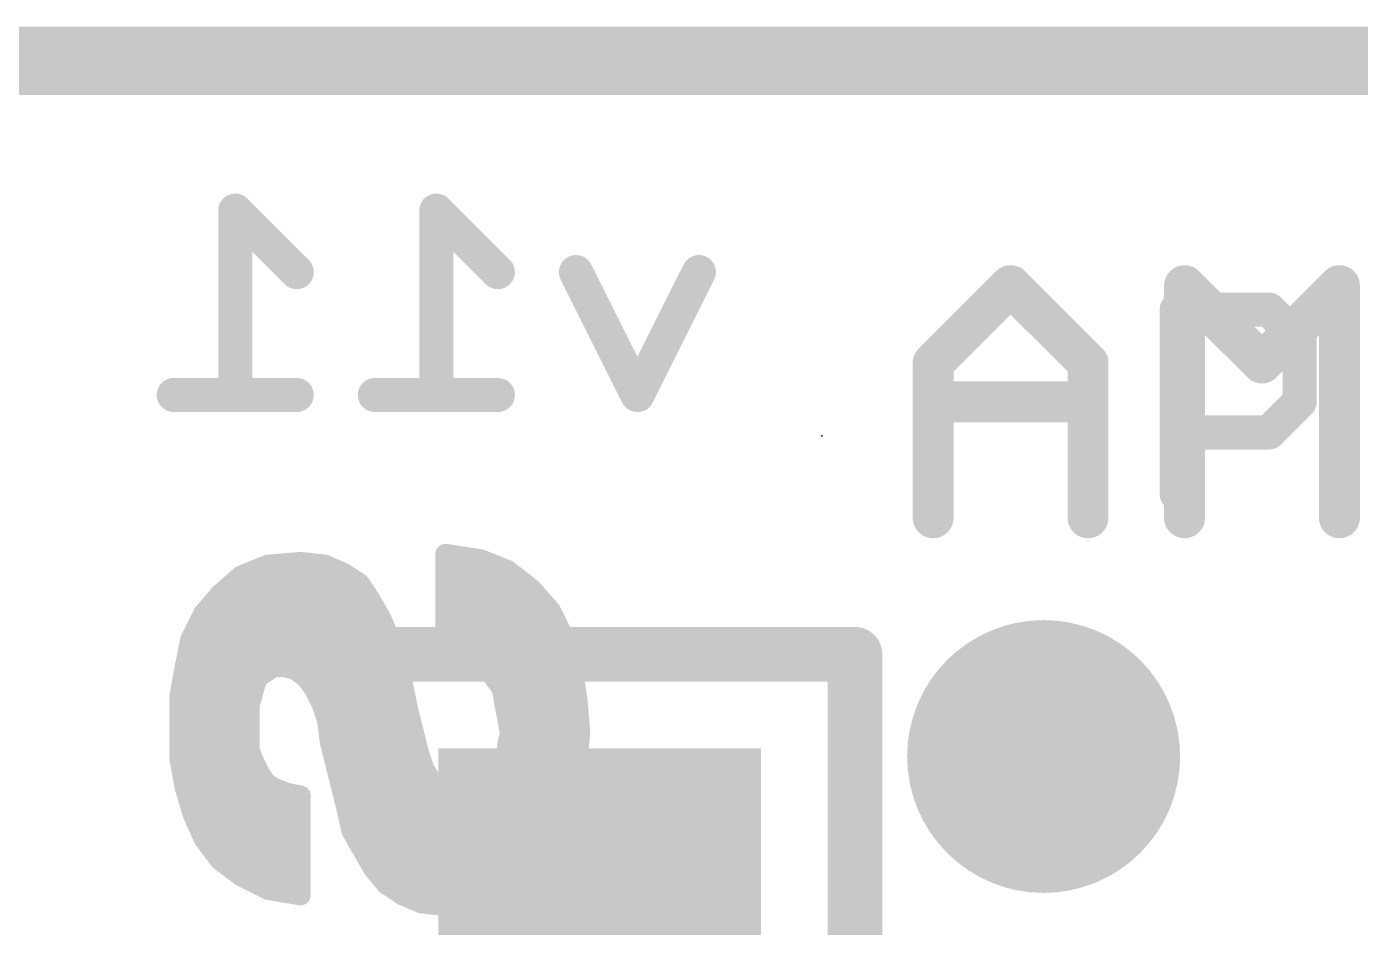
# Model space of a CAD drawing. Extents: x -39 to 68, y -16 to 20.
# Drawn here: x 9.678 to 14.641, y 17.093 to 20.447 of the extents above; entities that cross this region are included whole.
import ezdxf

# ---------------------------------------------------------------- set-up
doc = ezdxf.new("R2010")
doc.units = 0
for name, color, linetype in [('1', 12, 'CONTINUOUS'), ('16', 132, 'CONTINUOUS'), ('18', 110, 'CONTINUOUS'), ('20', 53, 'CONTINUOUS'), ('21', 41, 'CONTINUOUS'), ('22', 40, 'CONTINUOUS'), ('24', 53, 'CONTINUOUS'), ('51', 53, 'CONTINUOUS')]:
    doc.layers.add(name, color=color, linetype=linetype)

# ---------------------------------------------------------------- blocks, each defined once
blk = doc.blocks.new('RECT')
blk.add_solid([(-0.5, -0.5), (0.5, -0.5), (-0.5, 0.5), (0.5, 0.5)])
blk = doc.blocks.new('ROUNDV')
at = {"const_width": 0.5}
blk.add_lwpolyline([(0, -0.25, 1), (0, 0.25, 1), (0, -0.25)], format="xyb", dxfattribs=at)

msp = doc.modelspace()

# ---------------------------------------------------------------- linework, layer by layer
at = {"layer": '1', "const_width": 0.254}
msp.add_lwpolyline([(20.32, 20.32), (0, 20.32)], dxfattribs=at)
at = {"layer": '16'}
for points, const_width in [([(20.32, 20.32), (0, 20.32)], 0.254), ([(10.6825, 19.533), (10.4537, 19.7618)], 0.127), ([(10.4537, 19.7618), (10.4537, 19.0754)], 0.127), ([(11.4309, 19.533), (11.2021, 19.7618)], 0.127), ([(11.2021, 19.7618), (11.2021, 19.0754)], 0.127), ([(11.9505, 19.0754), (11.7217, 19.533)], 0.127), ([(12.1793, 19.533), (11.9505, 19.0754)], 0.127), ([(10.6825, 19.0754), (10.2249, 19.0754)], 0.127), ([(11.4309, 19.0754), (10.9733, 19.0754)], 0.127)]:
    msp.add_lwpolyline(points, dxfattribs=dict(at, const_width=const_width))
at = {"layer": '16', "const_width": 0.0635}
for points in [[(10.4854, 19.7618, 1), (10.4219, 19.7618)], [(10.4761, 19.7842, 1), (10.4312, 19.7393)], [(11.2338, 19.7618, 1), (11.1703, 19.7618)], [(11.2245, 19.7842, 1), (11.1796, 19.7393)], [(10.66, 19.5105, 1), (10.7049, 19.5554)], [(11.4084, 19.5105, 1), (11.4533, 19.5554)], [(11.7501, 19.5472, 1), (11.6933, 19.5188)], [(12.2077, 19.5188, 1), (12.1509, 19.5472)], [(10.2249, 19.1072, 1), (10.2249, 19.0437)], [(10.6825, 19.0437, 1), (10.6825, 19.1072)], [(10.9733, 19.1072, 1), (10.9733, 19.0437)], [(11.4309, 19.0437, 1), (11.4309, 19.1072)], [(11.9221, 19.0896, 1), (11.9789, 19.0612)], [(11.9221, 19.0612, 1), (11.9789, 19.0896)], [(10.4219, 19.0754, 1), (10.4854, 19.0754)], [(11.1703, 19.0754, 1), (11.2338, 19.0754)]]:
    msp.add_lwpolyline(points, format="xyb", dxfattribs=at)
at = {"layer": '20', "const_width": 0.2032}
msp.add_lwpolyline([(20.32, 20.32), (0, 20.32)], dxfattribs=at)
at = {"layer": '21', "const_width": 0.0635}
for points in [[(13.9891, 19.3935, 1), (13.9255, 19.3935)], [(13.9573, 19.4252, 1), (13.9573, 19.3617)], [(14.3229, 19.4159, 1), (14.278, 19.371)], [(14.3005, 19.3617, 1), (14.3005, 19.4252)], [(14.4466, 19.2791, 1), (14.3831, 19.2791)], [(14.3924, 19.2566, 1), (14.4373, 19.3015)], [(14.4373, 19.0278, 1), (14.3924, 19.0727)], [(14.3831, 19.0503, 1), (14.4466, 19.0503)], [(13.9573, 18.9676, 1), (13.9573, 18.9041)], [(14.278, 18.9583, 1), (14.3229, 18.9134)], [(14.3005, 18.9041, 1), (14.3005, 18.9676)], [(13.9255, 18.7071, 1), (13.9891, 18.7071)]]:
    msp.add_lwpolyline(points, format="xyb", dxfattribs=at)
at = {"layer": '21', "const_width": 0.127}
for points in [[(13.9573, 18.7071), (13.9573, 19.3935)], [(13.9573, 19.3935), (14.3005, 19.3935)], [(14.3005, 19.3935), (14.4149, 19.2791)], [(14.4149, 19.2791), (14.4149, 19.0503)], [(14.4149, 19.0503), (14.3005, 18.9359)], [(14.3005, 18.9359), (13.9573, 18.9359)]]:
    msp.add_lwpolyline(points, dxfattribs=at)
at = {"layer": '22'}
for points, const_width in [([(13.3391, 19.4825), (13.051, 19.1944)], 0.1524), ([(13.6272, 19.1944), (13.3391, 19.4825)], 0.1524), ([(14.2747, 19.1944), (13.9865, 19.4825)], 0.1524), ([(13.9865, 19.4825), (13.9865, 18.6182)], 0.1524), ([(14.5628, 19.4825), (14.2747, 19.1944)], 0.1524), ([(14.5628, 18.6182), (14.5628, 19.4825)], 0.1524), ([(13.051, 19.1944), (13.051, 18.6182)], 0.1524), ([(13.6272, 18.6182), (13.6272, 19.1944)], 0.1524), ([(13.6272, 19.0504), (13.051, 19.0504)], 0.1524), ([(11.3665, 18.463), (11.2365, 18.483)], 0.0762), ([(11.2365, 18.483), (11.2365, 18.163)], 0.0762), ([(10.5765, 18.443), (10.4765, 18.403)], 0.0762), ([(10.57, 18.4404), (10.7926, 18.4404)], 0.0762), ([(10.6965, 18.453), (10.5765, 18.443)], 0.0762), ([(10.7865, 18.443), (10.6965, 18.453)], 0.0762), ([(10.8565, 18.413), (10.7865, 18.443)], 0.0762), ([(11.2365, 18.4404), (11.423, 18.4404)], 0.0762), ([(11.4665, 18.423), (11.3665, 18.463)], 0.0762), ([(10.4765, 18.403), (10.3965, 18.333)], 0.0762), ([(10.9165, 18.373), (10.8565, 18.413)], 0.0762), ([(11.5565, 18.353), (11.4665, 18.423)], 0.0762), ([(10.3965, 18.333), (10.3365, 18.263)], 0.0762), ([(10.4322, 18.3642), (10.9224, 18.3642)], 0.0762), ([(10.9565, 18.313), (10.9165, 18.373)], 0.0762), ([(11.2365, 18.3642), (11.5421, 18.3642)], 0.0762), ([(11.6265, 18.273), (11.5565, 18.353)], 0.0762), ([(10.3579, 18.288), (10.9708, 18.288)], 0.0762), ([(10.9965, 18.243), (10.9565, 18.313)], 0.0762), ([(11.2365, 18.288), (11.6134, 18.288)], 0.0762), ([(10.3365, 18.263), (10.2865, 18.163)], 0.0762), ([(11.0265, 18.173), (10.9965, 18.243)], 0.0762), ([(11.6765, 18.173), (11.6265, 18.273)], 0.0762), ([(10.3109, 18.2118), (11.0099, 18.2118)], 0.0762), ([(11.2365, 18.2118), (11.6571, 18.2118)], 0.0762), ([(10.2865, 18.163), (10.2665, 18.063)], 0.0762), ([(10.281, 18.1356), (11.0405, 18.1356)], 0.0762), ([(11.0565, 18.093), (11.0265, 18.173)], 0.0762), ([(11.2365, 18.163), (11.2365, 18.113)], 0.0762), ([(11.2365, 18.1356), (11.6867, 18.1356)], 0.0762), ([(11.7065, 18.063), (11.6765, 18.173)], 0.0762), ([(11.0765, 18.003), (11.0565, 18.093)], 0.0762), ([(11.2365, 18.113), (11.2965, 18.113)], 0.0762), ([(11.2965, 18.113), (11.3465, 18.093)], 0.0762), ([(11.3465, 18.093), (11.3865, 18.063)], 0.0762), ([(10.2665, 18.063), (10.2465, 17.953)], 0.0762), ([(10.2658, 18.0594), (10.5911, 18.0594)], 0.0762), ([(10.5365, 18.023), (10.5665, 18.043)], 0.0762), ([(10.5665, 18.043), (10.5965, 18.063)], 0.0762), ([(10.5965, 18.063), (10.6365, 18.063)], 0.0762), ([(10.6365, 18.063), (10.6765, 18.053)], 0.0762), ([(10.6509, 18.0594), (11.064, 18.0594)], 0.0762), ([(10.6765, 18.053), (10.7165, 18.023)], 0.0762), ([(11.3865, 18.063), (11.4165, 18.023)], 0.0762), ([(11.3892, 18.0594), (11.7071, 18.0594)], 0.0762), ([(11.7265, 17.943), (11.7065, 18.063)], 0.0762), ([(10.252, 17.9832), (10.5241, 17.9832)], 0.0762), ([(10.5165, 17.953), (10.5265, 17.993)], 0.0762), ([(10.5265, 17.993), (10.5365, 18.023)], 0.0762), ([(10.7165, 18.023), (10.7465, 17.983)], 0.0762), ([(10.7464, 17.9832), (11.0805, 17.9832)], 0.0762), ([(10.7465, 17.983), (10.7765, 17.923)], 0.0762), ([(11.0965, 17.903), (11.0765, 18.003)], 0.0762), ([(11.4165, 18.023), (11.4465, 17.983)], 0.0762), ([(11.4464, 17.9832), (11.7198, 17.9832)], 0.0762), ([(11.4465, 17.983), (11.4565, 17.923)], 0.0762), ([(10.2465, 17.953), (10.2465, 17.723)], 0.0762), ([(10.5065, 17.923), (10.5165, 17.953)], 0.0762), ([(11.7365, 17.823), (11.7265, 17.943)], 0.0762), ([(10.2465, 17.907), (10.5065, 17.907)], 0.0762), ([(10.5065, 17.753), (10.5065, 17.923)], 0.0762), ([(10.7765, 17.923), (10.7965, 17.863)], 0.0762), ([(10.7818, 17.907), (11.0957, 17.907)], 0.0762), ([(11.1165, 17.823), (11.0965, 17.903)], 0.0762), ([(11.4565, 17.923), (11.4665, 17.873)], 0.0762), ([(11.4597, 17.907), (11.7295, 17.907)], 0.0762), ([(10.2465, 17.8308), (10.5065, 17.8308)], 0.0762), ([(10.7965, 17.863), (10.8065, 17.783)], 0.0762), ([(10.8005, 17.8308), (11.1146, 17.8308)], 0.0762), ([(11.4665, 17.873), (11.4765, 17.813)], 0.0762), ([(11.4735, 17.8308), (11.7359, 17.8308)], 0.0762), ([(10.8065, 17.783), (10.8265, 17.703)], 0.0762), ([(11.1365, 17.743), (11.1165, 17.823)], 0.0762), ([(11.4765, 17.813), (11.4665, 17.773)], 0.0762), ([(11.7265, 17.703), (11.7365, 17.823)], 0.0762), ([(10.2465, 17.7546), (10.5065, 17.7546)], 0.0762), ([(10.5265, 17.703), (10.5065, 17.753)], 0.0762), ([(10.8136, 17.7546), (11.1336, 17.7546)], 0.0762), ([(11.1565, 17.683), (11.1365, 17.743)], 0.0762), ([(11.4665, 17.733), (11.4565, 17.693)], 0.0762), ([(11.4665, 17.773), (11.4665, 17.733)], 0.0762), ([(11.4665, 17.7546), (11.7308, 17.7546)], 0.0762), ([(10.2465, 17.723), (10.2665, 17.613)], 0.0762), ([(10.5465, 17.663), (10.5265, 17.703)], 0.0762), ([(10.8265, 17.703), (10.8465, 17.623)], 0.0762), ([(11.1865, 17.633), (11.1565, 17.683)], 0.0762), ([(11.4565, 17.693), (11.4365, 17.653)], 0.0762), ([(11.7065, 17.583), (11.7265, 17.703)], 0.0762), ([(10.2546, 17.6784), (10.5388, 17.6784)], 0.0762), ([(10.5665, 17.633), (10.5465, 17.663)], 0.0762), ([(10.5965, 17.613), (10.5665, 17.633)], 0.0762), ([(10.8327, 17.6784), (11.1593, 17.6784)], 0.0762), ([(11.2165, 17.593), (11.1865, 17.633)], 0.0762), ([(11.4365, 17.653), (11.4065, 17.613)], 0.0762), ([(11.4492, 17.6784), (11.7224, 17.6784)], 0.0762), ([(10.2665, 17.613), (10.2965, 17.513)], 0.0762), ([(10.2697, 17.6022), (10.6235, 17.6022)], 0.0762), ([(10.6465, 17.593), (10.5965, 17.613)], 0.0762), ([(10.6965, 17.583), (10.6465, 17.593)], 0.0762), ([(10.6965, 17.213), (10.6965, 17.583)], 0.0762), ([(10.8465, 17.623), (10.8665, 17.543)], 0.0762), ([(10.8517, 17.6022), (11.2096, 17.6022)], 0.0762), ([(11.2565, 17.573), (11.2165, 17.593)], 0.0762), ([(11.3765, 17.583), (11.3365, 17.573)], 0.0762), ([(11.4065, 17.613), (11.3765, 17.583)], 0.0762), ([(11.3957, 17.6022), (11.7097, 17.6022)], 0.0762), ([(11.6765, 17.473), (11.7065, 17.583)], 0.0762), ([(10.8665, 17.543), (10.8865, 17.453)], 0.0762), ([(11.2965, 17.563), (11.2565, 17.573)], 0.0762), ([(11.3365, 17.573), (11.2965, 17.563)], 0.0762), ([(10.2926, 17.526), (10.6965, 17.526)], 0.0762), ([(10.2965, 17.513), (10.3365, 17.423)], 0.0762), ([(10.8703, 17.526), (11.691, 17.526)], 0.0762), ([(10.3246, 17.4498), (10.6965, 17.4498)], 0.0762), ([(10.8865, 17.453), (10.9265, 17.383)], 0.0762), ([(10.8883, 17.4498), (11.6649, 17.4498)], 0.0762), ([(11.6265, 17.373), (11.6765, 17.473)], 0.0762), ([(10.3365, 17.423), (10.3965, 17.343)], 0.0762), ([(10.9265, 17.383), (10.9665, 17.313)], 0.0762), ([(10.3735, 17.3736), (10.6965, 17.3736)], 0.0762), ([(10.3965, 17.343), (10.4765, 17.283)], 0.0762), ([(10.9319, 17.3736), (11.6268, 17.3736)], 0.0762), ([(11.5565, 17.293), (11.6265, 17.373)], 0.0762), ([(10.4573, 17.2974), (10.6965, 17.2974)], 0.0762), ([(10.9665, 17.313), (11.0165, 17.253)], 0.0762), ([(10.9795, 17.2974), (11.5603, 17.2974)], 0.0762), ([(11.4765, 17.233), (11.5565, 17.293)], 0.0762), ([(10.4765, 17.283), (10.5765, 17.233)], 0.0762), ([(11.0165, 17.253), (11.0765, 17.213)], 0.0762), ([(10.5765, 17.233), (10.6965, 17.213)], 0.0762), ([(10.6473, 17.2212), (10.6965, 17.2212)], 0.0762), ([(11.0642, 17.2212), (11.4441, 17.2212)], 0.0762), ([(11.0765, 17.213), (11.1465, 17.183)], 0.0762), ([(11.2365, 17.173), (11.3665, 17.193)], 0.0762), ([(11.3665, 17.193), (11.4765, 17.233)], 0.0762), ([(11.1465, 17.183), (11.2365, 17.173)], 0.0762)]:
    msp.add_lwpolyline(points, dxfattribs=dict(at, const_width=const_width))
for points, const_width in [([(13.3661, 19.5095, 1), (13.3122, 19.4556)], 0.0762), ([(13.3661, 19.4556, 1), (13.3122, 19.5095)], 0.0762), ([(14.0135, 19.5095, 1), (13.9596, 19.4556)], 0.0762), ([(14.0246, 19.4825, 1), (13.9484, 19.4825)], 0.0762), ([(14.6009, 19.4825, 1), (14.5247, 19.4825)], 0.0762), ([(14.5897, 19.4556, 1), (14.5358, 19.5095)], 0.0762), ([(13.0891, 19.1944, 1), (13.0129, 19.1944)], 0.0762), ([(13.0241, 19.2214, 1), (13.078, 19.1675)], 0.0762), ([(13.6653, 19.1944, 1), (13.5891, 19.1944)], 0.0762), ([(13.6003, 19.1675, 1), (13.6542, 19.2214)], 0.0762), ([(14.2477, 19.2214, 1), (14.3016, 19.1675)], 0.0762), ([(14.2477, 19.1675, 1), (14.3016, 19.2214)], 0.0762), ([(13.051, 19.0885, 1), (13.051, 19.0123)], 0.0762), ([(13.6272, 19.0123, 1), (13.6272, 19.0885)], 0.0762), ([(13.0129, 18.6182, 1), (13.0891, 18.6182)], 0.0762), ([(13.5891, 18.6182, 1), (13.6653, 18.6182)], 0.0762), ([(13.9484, 18.6182, 1), (14.0246, 18.6182)], 0.0762), ([(14.5247, 18.6182, 1), (14.6009, 18.6182)], 0.0762), ([(11.2394, 18.5018, 1), (11.2336, 18.4642)], 0.0381), ([(11.2556, 18.483, 1), (11.2175, 18.483)], 0.0381), ([(10.57, 18.4595, 1), (10.57, 18.4214)], 0.0381), ([(10.5749, 18.462, 1), (10.5781, 18.424)], 0.0381), ([(10.5836, 18.4253, 1), (10.5694, 18.4607)], 0.0381), ([(10.6986, 18.4719, 1), (10.6944, 18.4341)], 0.0381), ([(10.6981, 18.434, 1), (10.6949, 18.472)], 0.0381), ([(10.794, 18.4605, 1), (10.779, 18.4255)], 0.0381), ([(10.7844, 18.4241, 1), (10.7886, 18.4619)], 0.0381), ([(10.7926, 18.4214, 1), (10.7926, 18.4595)], 0.0381), ([(11.2365, 18.4595, 1), (11.2365, 18.4214)], 0.0381), ([(11.3736, 18.4807, 1), (11.3594, 18.4453)], 0.0381), ([(11.3636, 18.4442, 1), (11.3694, 18.4818)], 0.0381), ([(11.423, 18.4214, 1), (11.423, 18.4595)], 0.0381), ([(10.4694, 18.4207, 1), (10.4836, 18.3853)], 0.0381), ([(10.489, 18.3887, 1), (10.464, 18.4173)], 0.0381), ([(10.8671, 18.4289, 1), (10.8459, 18.3971)], 0.0381), ([(10.849, 18.3955, 1), (10.864, 18.4305)], 0.0381), ([(11.4782, 18.438, 1), (11.4548, 18.408)], 0.0381), ([(11.4594, 18.4053, 1), (11.4736, 18.4407)], 0.0381), ([(10.384, 18.3473, 1), (10.409, 18.3187)], 0.0381), ([(10.411, 18.3206, 1), (10.382, 18.3454)], 0.0381), ([(10.4322, 18.3833, 1), (10.4322, 18.3452)], 0.0381), ([(10.9324, 18.3836, 1), (10.9006, 18.3624)], 0.0381), ([(10.9059, 18.3571, 1), (10.9271, 18.3889)], 0.0381), ([(10.9224, 18.3452, 1), (10.9224, 18.3833)], 0.0381), ([(11.2365, 18.3833, 1), (11.2365, 18.3452)], 0.0381), ([(11.5708, 18.3655, 1), (11.5422, 18.3405)], 0.0381), ([(11.5421, 18.3452, 1), (11.5421, 18.3833)], 0.0381), ([(11.5448, 18.338, 1), (11.5682, 18.368)], 0.0381), ([(10.3579, 18.3071, 1), (10.3579, 18.269)], 0.0381), ([(10.973, 18.3225, 1), (10.94, 18.3035)], 0.0381), ([(10.9406, 18.3024, 1), (10.9724, 18.3236)], 0.0381), ([(10.9708, 18.269, 1), (10.9708, 18.3071)], 0.0381), ([(11.2365, 18.3071, 1), (11.2365, 18.269)], 0.0381), ([(11.6134, 18.269, 1), (11.6134, 18.3071)], 0.0381), ([(10.322, 18.2754, 1), (10.351, 18.2506)], 0.0381), ([(10.3535, 18.2545, 1), (10.3195, 18.2715)], 0.0381), ([(11.014, 18.2505, 1), (10.979, 18.2355)], 0.0381), ([(10.98, 18.2335, 1), (11.013, 18.2525)], 0.0381), ([(11.6435, 18.2815, 1), (11.6095, 18.2645)], 0.0381), ([(11.6122, 18.2605, 1), (11.6408, 18.2855)], 0.0381), ([(10.3109, 18.2309, 1), (10.3109, 18.1928)], 0.0381), ([(11.0099, 18.1928, 1), (11.0099, 18.2309)], 0.0381), ([(11.2365, 18.2309, 1), (11.2365, 18.1928)], 0.0381), ([(11.6571, 18.1928, 1), (11.6571, 18.2309)], 0.0381), ([(10.281, 18.1547, 1), (10.281, 18.1166)], 0.0381), ([(10.2695, 18.1715, 1), (10.3035, 18.1545)], 0.0381), ([(10.3052, 18.1593, 1), (10.2678, 18.1667)], 0.0381), ([(11.0443, 18.1797, 1), (11.0087, 18.1663)], 0.0381), ([(11.009, 18.1655, 1), (11.044, 18.1805)], 0.0381), ([(11.0405, 18.1166, 1), (11.0405, 18.1547)], 0.0381), ([(11.2556, 18.163, 1), (11.2175, 18.163)], 0.0381), ([(11.2175, 18.163, 1), (11.2556, 18.163)], 0.0381), ([(11.2365, 18.1547, 1), (11.2365, 18.1166)], 0.0381), ([(11.6949, 18.178, 1), (11.6581, 18.168)], 0.0381), ([(11.6595, 18.1645, 1), (11.6935, 18.1815)], 0.0381), ([(11.6867, 18.1166, 1), (11.6867, 18.1547)], 0.0381), ([(11.0751, 18.0971, 1), (11.0379, 18.0889)], 0.0381), ([(11.0387, 18.0863, 1), (11.0743, 18.0997)], 0.0381), ([(11.2365, 18.132, 1), (11.2365, 18.0939)], 0.0381), ([(11.2175, 18.113, 1), (11.2556, 18.113)], 0.0381), ([(11.3036, 18.1307, 1), (11.2894, 18.0953)], 0.0381), ([(11.2965, 18.0939, 1), (11.2965, 18.132)], 0.0381), ([(11.3579, 18.1082, 1), (11.3351, 18.0778)], 0.0381), ([(11.3394, 18.0753, 1), (11.3536, 18.1107)], 0.0381), ([(10.2658, 18.0785, 1), (10.2658, 18.0404)], 0.0381), ([(10.2478, 18.0667, 1), (10.2852, 18.0593)], 0.0381), ([(10.2852, 18.0596, 1), (10.2478, 18.0664)], 0.0381), ([(10.5559, 18.0589, 1), (10.5771, 18.0271)], 0.0381), ([(10.5771, 18.0271, 1), (10.5559, 18.0589)], 0.0381), ([(10.5965, 18.0821, 1), (10.5965, 18.044)], 0.0381), ([(10.6071, 18.0471, 1), (10.5859, 18.0789)], 0.0381), ([(10.5911, 18.0404, 1), (10.5911, 18.0785)], 0.0381), ([(10.6411, 18.0815, 1), (10.6319, 18.0445)], 0.0381), ([(10.6509, 18.0785, 1), (10.6509, 18.0404)], 0.0381), ([(10.6365, 18.044, 1), (10.6365, 18.0821)], 0.0381), ([(10.6879, 18.0682, 1), (10.6651, 18.0378)], 0.0381), ([(10.6719, 18.0345, 1), (10.6811, 18.0715)], 0.0381), ([(11.064, 18.0404, 1), (11.064, 18.0785)], 0.0381), ([(11.4017, 18.0744, 1), (11.3713, 18.0516)], 0.0381), ([(11.3892, 18.0785, 1), (11.3892, 18.0404)], 0.0381), ([(11.3751, 18.0478, 1), (11.3979, 18.0782)], 0.0381), ([(11.7253, 18.0661, 1), (11.6877, 18.0599)], 0.0381), ([(11.6881, 18.058, 1), (11.7249, 18.068)], 0.0381), ([(11.7071, 18.0404, 1), (11.7071, 18.0785)], 0.0381), ([(10.252, 18.0023, 1), (10.252, 17.9642)], 0.0381), ([(10.5084, 17.999, 1), (10.5446, 17.987)], 0.0381), ([(10.545, 17.9884, 1), (10.508, 17.9976)], 0.0381), ([(10.5259, 18.0389, 1), (10.5471, 18.0071)], 0.0381), ([(10.5546, 18.017, 1), (10.5184, 18.029)], 0.0381), ([(10.5241, 17.9642, 1), (10.5241, 18.0023)], 0.0381), ([(10.7317, 18.0344, 1), (10.7013, 18.0116)], 0.0381), ([(10.7051, 18.0078, 1), (10.7279, 18.0382)], 0.0381), ([(10.7464, 18.0023, 1), (10.7464, 17.9642)], 0.0381), ([(10.7635, 17.9915, 1), (10.7295, 17.9745)], 0.0381), ([(11.0952, 18.0067, 1), (11.0578, 17.9993)], 0.0381), ([(11.0579, 17.9989, 1), (11.0951, 18.0071)], 0.0381), ([(11.0805, 17.9642, 1), (11.0805, 18.0023)], 0.0381), ([(11.4317, 18.0344, 1), (11.4013, 18.0116)], 0.0381), ([(11.4013, 18.0116, 1), (11.4317, 18.0344)], 0.0381), ([(11.4464, 18.0023, 1), (11.4464, 17.9642)], 0.0381), ([(11.4653, 17.9861, 1), (11.4277, 17.9799)], 0.0381), ([(11.7198, 17.9642, 1), (11.7198, 18.0023)], 0.0381), ([(10.2656, 17.953, 1), (10.2275, 17.953)], 0.0381), ([(10.2278, 17.9564, 1), (10.2652, 17.9496)], 0.0381), ([(10.498, 17.9576, 1), (10.535, 17.9484)], 0.0381), ([(10.5346, 17.947, 1), (10.4984, 17.959)], 0.0381), ([(10.7313, 17.9716, 1), (10.7617, 17.9944)], 0.0381), ([(11.4313, 17.9716, 1), (11.4617, 17.9944)], 0.0381), ([(11.7455, 17.9446, 1), (11.7075, 17.9414)], 0.0381), ([(10.2465, 17.9261, 1), (10.2465, 17.888)], 0.0381), ([(10.4884, 17.929, 1), (10.5246, 17.917)], 0.0381), ([(10.5256, 17.923, 1), (10.4875, 17.923)], 0.0381), ([(10.5065, 17.888, 1), (10.5065, 17.9261)], 0.0381), ([(10.7946, 17.929, 1), (10.7584, 17.917)], 0.0381), ([(10.7595, 17.9145, 1), (10.7935, 17.9315)], 0.0381), ([(10.7818, 17.9261, 1), (10.7818, 17.888)], 0.0381), ([(11.115, 17.9076, 1), (11.078, 17.8984)], 0.0381), ([(11.0778, 17.8993, 1), (11.1152, 17.9067)], 0.0381), ([(11.0957, 17.888, 1), (11.0957, 17.9261)], 0.0381), ([(11.4752, 17.9267, 1), (11.4378, 17.9193)], 0.0381), ([(11.4377, 17.9199, 1), (11.4753, 17.9261)], 0.0381), ([(11.4597, 17.9261, 1), (11.4597, 17.888)], 0.0381), ([(11.7077, 17.9399, 1), (11.7453, 17.9461)], 0.0381), ([(11.7295, 17.888, 1), (11.7295, 17.9261)], 0.0381), ([(10.2465, 17.8498, 1), (10.2465, 17.8117)], 0.0381), ([(10.5065, 17.8117, 1), (10.5065, 17.8498)], 0.0381), ([(10.8154, 17.8654, 1), (10.7776, 17.8606)], 0.0381), ([(10.7784, 17.857, 1), (10.8146, 17.869)], 0.0381), ([(10.8005, 17.8498, 1), (10.8005, 17.8117)], 0.0381), ([(11.1146, 17.8117, 1), (11.1146, 17.8498)], 0.0381), ([(11.4853, 17.8761, 1), (11.4477, 17.8699)], 0.0381), ([(11.4478, 17.8693, 1), (11.4852, 17.8767)], 0.0381), ([(11.4735, 17.8498, 1), (11.4735, 17.8117)], 0.0381), ([(11.7359, 17.8117, 1), (11.7359, 17.8498)], 0.0381), ([(10.825, 17.7876, 1), (10.788, 17.7784)], 0.0381), ([(11.135, 17.8276, 1), (11.098, 17.8184)], 0.0381), ([(11.098, 17.8184, 1), (11.135, 17.8276)], 0.0381), ([(11.4577, 17.8099, 1), (11.4953, 17.8161)], 0.0381), ([(11.495, 17.8084, 1), (11.458, 17.8176)], 0.0381), ([(11.7555, 17.8214, 1), (11.7175, 17.8246)], 0.0381), ([(11.7175, 17.8214, 1), (11.7555, 17.8246)], 0.0381), ([(10.2465, 17.7736, 1), (10.2465, 17.7355)], 0.0381), ([(10.5242, 17.7601, 1), (10.4888, 17.7459)], 0.0381), ([(10.4875, 17.753, 1), (10.5256, 17.753)], 0.0381), ([(10.5065, 17.7355, 1), (10.5065, 17.7736)], 0.0381), ([(10.7876, 17.7806, 1), (10.8254, 17.7854)], 0.0381), ([(10.8136, 17.7736, 1), (10.8136, 17.7355)], 0.0381), ([(11.1546, 17.749, 1), (11.1184, 17.737)], 0.0381), ([(11.1336, 17.7355, 1), (11.1336, 17.7736)], 0.0381), ([(11.4855, 17.773, 1), (11.4474, 17.773)], 0.0381), ([(11.448, 17.7776, 1), (11.485, 17.7684)], 0.0381), ([(11.4665, 17.7736, 1), (11.4665, 17.7355)], 0.0381), ([(11.485, 17.7284, 1), (11.448, 17.7376)], 0.0381), ([(11.7308, 17.7355, 1), (11.7308, 17.7736)], 0.0381), ([(10.2652, 17.7264, 1), (10.2278, 17.7196)], 0.0381), ([(10.2275, 17.723, 1), (10.2656, 17.723)], 0.0381), ([(10.5435, 17.7115, 1), (10.5095, 17.6945)], 0.0381), ([(10.5088, 17.6959, 1), (10.5442, 17.7101)], 0.0381), ([(10.845, 17.7076, 1), (10.808, 17.6984)], 0.0381), ([(10.808, 17.6984, 1), (10.845, 17.7076)], 0.0381), ([(11.118, 17.7384, 1), (11.155, 17.7476)], 0.0381), ([(11.1728, 17.6928, 1), (11.1402, 17.6732)], 0.0381), ([(11.4735, 17.6845, 1), (11.4395, 17.7015)], 0.0381), ([(11.4474, 17.733, 1), (11.4855, 17.733)], 0.0381), ([(11.7075, 17.7046, 1), (11.7455, 17.7014)], 0.0381), ([(11.7453, 17.6999, 1), (11.7077, 17.7061)], 0.0381), ([(10.2546, 17.6974, 1), (10.2546, 17.6593)], 0.0381), ([(10.5624, 17.6736, 1), (10.5306, 17.6524)], 0.0381), ([(10.5295, 17.6545, 1), (10.5635, 17.6715)], 0.0381), ([(10.5388, 17.6593, 1), (10.5388, 17.6974)], 0.0381), ([(10.5771, 17.6489, 1), (10.5559, 17.6171)], 0.0381), ([(10.8327, 17.6974, 1), (10.8327, 17.6593)], 0.0381), ([(11.1384, 17.677, 1), (11.1746, 17.689)], 0.0381), ([(11.1593, 17.6593, 1), (11.1593, 17.6974)], 0.0381), ([(11.2017, 17.6444, 1), (11.1713, 17.6216)], 0.0381), ([(11.4195, 17.6615, 1), (11.4535, 17.6445)], 0.0381), ([(11.4517, 17.6416, 1), (11.4213, 17.6644)], 0.0381), ([(11.4492, 17.6974, 1), (11.4492, 17.6593)], 0.0381), ([(11.438, 17.6976, 1), (11.475, 17.6884)], 0.0381), ([(11.7224, 17.6593, 1), (11.7224, 17.6974)], 0.0381), ([(10.2847, 17.6185, 1), (10.2483, 17.6075)], 0.0381), ([(10.2478, 17.6096, 1), (10.2852, 17.6164)], 0.0381), ([(10.2697, 17.6212, 1), (10.2697, 17.5831)], 0.0381), ([(10.5506, 17.6224, 1), (10.5824, 17.6436)], 0.0381), ([(10.6036, 17.6307, 1), (10.5894, 17.5953)], 0.0381), ([(10.5859, 17.5971, 1), (10.6071, 17.6289)], 0.0381), ([(10.6235, 17.5831, 1), (10.6235, 17.6212)], 0.0381), ([(10.6502, 17.6117, 1), (10.6428, 17.5743)], 0.0381), ([(10.6394, 17.5753, 1), (10.6536, 17.6107)], 0.0381), ([(10.7156, 17.583, 1), (10.6775, 17.583)], 0.0381), ([(10.6928, 17.5643, 1), (10.7002, 17.6017)], 0.0381), ([(10.865, 17.6276, 1), (10.828, 17.6184)], 0.0381), ([(10.828, 17.6184, 1), (10.865, 17.6276)], 0.0381), ([(10.8517, 17.6212, 1), (10.8517, 17.5831)], 0.0381), ([(11.1702, 17.6232, 1), (11.2028, 17.6428)], 0.0381), ([(11.225, 17.61, 1), (11.208, 17.576)], 0.0381), ([(11.2013, 17.5816, 1), (11.2317, 17.6044)], 0.0381), ([(11.2096, 17.5831, 1), (11.2096, 17.6212)], 0.0381), ([(11.3811, 17.5645, 1), (11.3719, 17.6015)], 0.0381), ([(11.3957, 17.6212, 1), (11.3957, 17.5831)], 0.0381), ([(11.3913, 17.6244, 1), (11.4217, 17.6016)], 0.0381), ([(11.42, 17.5995, 1), (11.393, 17.6265)], 0.0381), ([(11.7249, 17.578, 1), (11.6881, 17.588)], 0.0381), ([(11.7097, 17.5831, 1), (11.7097, 17.6212)], 0.0381), ([(10.8851, 17.5471, 1), (10.8479, 17.5389)], 0.0381), ([(11.2611, 17.5915, 1), (11.2519, 17.5545)], 0.0381), ([(11.248, 17.556, 1), (11.265, 17.59)], 0.0381), ([(11.2919, 17.5815, 1), (11.3011, 17.5445)], 0.0381), ([(11.2919, 17.5445, 1), (11.3011, 17.5815)], 0.0381), ([(11.3319, 17.5915, 1), (11.3411, 17.5545)], 0.0381), ([(11.3411, 17.5545, 1), (11.3319, 17.5915)], 0.0381), ([(11.363, 17.5965, 1), (11.39, 17.5695)], 0.0381), ([(11.6877, 17.5861, 1), (11.7253, 17.5799)], 0.0381), ([(10.2926, 17.545, 1), (10.2926, 17.5069)], 0.0381), ([(10.3139, 17.5207, 1), (10.2791, 17.5053)], 0.0381), ([(10.2783, 17.5075, 1), (10.3147, 17.5185)], 0.0381), ([(10.6965, 17.5069, 1), (10.6965, 17.545)], 0.0381), ([(10.848, 17.5384, 1), (10.885, 17.5476)], 0.0381), ([(10.8703, 17.545, 1), (10.8703, 17.5069)], 0.0381), ([(11.691, 17.5069, 1), (11.691, 17.545)], 0.0381), ([(10.3246, 17.4688, 1), (10.3246, 17.4307)], 0.0381), ([(10.6965, 17.4307, 1), (10.6965, 17.4688)], 0.0381), ([(10.903, 17.4625, 1), (10.87, 17.4435)], 0.0381), ([(10.8679, 17.4489, 1), (10.9051, 17.4571)], 0.0381), ([(10.8883, 17.4688, 1), (10.8883, 17.4307)], 0.0381), ([(11.6581, 17.478, 1), (11.6949, 17.468)], 0.0381), ([(11.6935, 17.4645, 1), (11.6595, 17.4815)], 0.0381), ([(11.6649, 17.4307, 1), (11.6649, 17.4688)], 0.0381), ([(10.3517, 17.4344, 1), (10.3213, 17.4116)], 0.0381), ([(10.3191, 17.4153, 1), (10.3539, 17.4307)], 0.0381), ([(10.943, 17.3925, 1), (10.91, 17.3735)], 0.0381), ([(10.3735, 17.3926, 1), (10.3735, 17.3545)], 0.0381), ([(10.4079, 17.3582, 1), (10.3851, 17.3278)], 0.0381), ([(10.3813, 17.3316, 1), (10.4117, 17.3544)], 0.0381), ([(10.6965, 17.3545, 1), (10.6965, 17.3926)], 0.0381), ([(10.91, 17.3735, 1), (10.943, 17.3925)], 0.0381), ([(10.9319, 17.3926, 1), (10.9319, 17.3545)], 0.0381), ([(11.6095, 17.3815, 1), (11.6435, 17.3645)], 0.0381), ([(11.6408, 17.3605, 1), (11.6122, 17.3855)], 0.0381), ([(11.6268, 17.3545, 1), (11.6268, 17.3926)], 0.0381), ([(10.4573, 17.3164, 1), (10.4573, 17.2783)], 0.0381), ([(10.6965, 17.2783, 1), (10.6965, 17.3164)], 0.0381), ([(10.9811, 17.3252, 1), (10.9519, 17.3008)], 0.0381), ([(10.95, 17.3035, 1), (10.983, 17.3225)], 0.0381), ([(10.9795, 17.3164, 1), (10.9795, 17.2783)], 0.0381), ([(11.5422, 17.3055, 1), (11.5708, 17.2805)], 0.0381), ([(11.5679, 17.2778, 1), (11.5451, 17.3082)], 0.0381), ([(11.5603, 17.2783, 1), (11.5603, 17.3164)], 0.0381), ([(10.485, 17.3, 1), (10.468, 17.266)], 0.0381), ([(10.4651, 17.2678, 1), (10.4879, 17.2982)], 0.0381), ([(11.0271, 17.2689, 1), (11.0059, 17.2371)], 0.0381), ([(11.0019, 17.2408, 1), (11.0311, 17.2652)], 0.0381), ([(10.5796, 17.2518, 1), (10.5734, 17.2142)], 0.0381), ([(10.568, 17.216, 1), (10.585, 17.25)], 0.0381), ([(10.6473, 17.2402, 1), (10.6473, 17.2021)], 0.0381), ([(10.6775, 17.213, 1), (10.7156, 17.213)], 0.0381), ([(10.6934, 17.1942, 1), (10.6996, 17.2318)], 0.0381), ([(10.6965, 17.2021, 1), (10.6965, 17.2402)], 0.0381), ([(11.0642, 17.2402, 1), (11.0642, 17.2021)], 0.0381), ([(11.084, 17.2305, 1), (11.069, 17.1955)], 0.0381), ([(11.0659, 17.1971, 1), (11.0871, 17.2289)], 0.0381), ([(11.36, 17.2109, 1), (11.373, 17.1751)], 0.0381), ([(11.3694, 17.1742, 1), (11.3636, 17.2118)], 0.0381), ([(11.4441, 17.2021, 1), (11.4441, 17.2402)], 0.0381), ([(11.4651, 17.2482, 1), (11.4879, 17.2178)], 0.0381), ([(11.483, 17.2151, 1), (11.47, 17.2509)], 0.0381), ([(11.1486, 17.2019, 1), (11.1444, 17.1641)], 0.0381), ([(11.139, 17.1655, 1), (11.154, 17.2005)], 0.0381), ([(11.2336, 17.1918, 1), (11.2394, 17.1542)], 0.0381), ([(11.2344, 17.1541, 1), (11.2386, 17.1919)], 0.0381)]:
    msp.add_lwpolyline(points, format="xyb", dxfattribs=dict(at, const_width=const_width))
at = {"layer": '24'}
msp.add_point((12.6365, 18.923), dxfattribs=at)
at = {"layer": '51', "const_width": 0.2032}
for points in [[(11.06, 18.11), (12.76, 18.11)], [(12.76, 18.11), (12.76, 14.96)]]:
    msp.add_lwpolyline(points, dxfattribs=at)
at = {"layer": '51', "const_width": 0.1016}
for points in [[(11.06, 18.1608, 1), (11.06, 18.0592)], [(12.8108, 18.11, 1), (12.7092, 18.11)], [(12.76, 18.0592, 1), (12.76, 18.1608)]]:
    msp.add_lwpolyline(points, format="xyb", dxfattribs=at)

# ---------------------------------------------------------------- block references
at = {"layer": '1', "xscale": 2.5, "yscale": 1.2, "rotation": 270}
msp.add_blockref('RECT', (11.81, 16.51), dxfattribs=at)
at = {"layer": '18', "xscale": 1.016, "yscale": 1.016}
msp.add_blockref('ROUNDV', (13.462, 17.7292), dxfattribs=at)
msp.add_blockref('ROUNDV', (13.462, 17.7292), dxfattribs=at)

doc.saveas('drawing.dxf')
